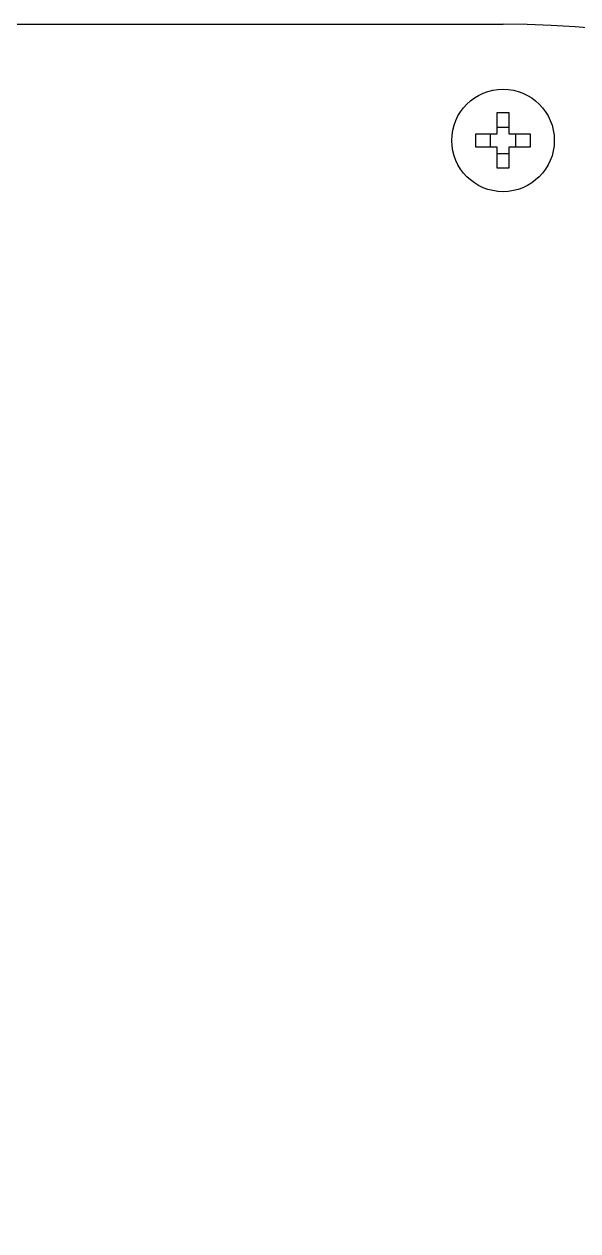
# Model space of a CAD drawing. Header units: millimetres. Extents: x -60 to 7633, y -2614 to 2146.
# Drawn here: x 3591.5 to 3635.8, y -2368 to -2271.5 of the extents above; entities that cross this region are included whole.
import ezdxf

# ---------------------------------------------------------------- set-up
doc = ezdxf.new("R2010")
doc.units = ezdxf.units.MM
doc.layers.get('0').update_dxf_attribs({"color": 250})

msp = doc.modelspace()

# ---------------------------------------------------------------- linework, layer by layer
at = {"linetype": 'Continuous'}
for p, q in [((3479.771, -2271.465), (3629.771, -2271.465)), ((3629.271, -2278.565), (3629.271, -2280.265)), ((3630.271, -2278.565), (3629.271, -2278.565)), ((3630.271, -2280.265), (3630.271, -2278.565)), ((3627.571, -2280.265), (3627.571, -2281.265)), ((3629.271, -2280.265), (3627.571, -2280.265)), ((3628.735, -2280.265), (3628.735, -2281.265)), ((3630.271, -2279.73), (3629.271, -2279.73)), ((3631.971, -2280.265), (3630.271, -2280.265)), ((3630.807, -2281.265), (3630.807, -2280.265)), ((3631.971, -2281.265), (3631.971, -2280.265)), ((3627.571, -2281.265), (3629.271, -2281.265)), ((3629.271, -2281.265), (3629.271, -2282.965)), ((3629.271, -2281.801), (3630.271, -2281.801)), ((3630.271, -2281.265), (3631.971, -2281.265)), ((3630.271, -2282.965), (3630.271, -2281.265)), ((3629.271, -2282.965), (3630.271, -2282.965))]:
    msp.add_line(p, q, dxfattribs=at)
msp.add_circle((3629.771, -2280.765), 4.1, dxfattribs=at)
msp.add_arc((3629.771, -2346.465), 75, 270, 90, dxfattribs=at)

doc.saveas('drawing.dxf')
